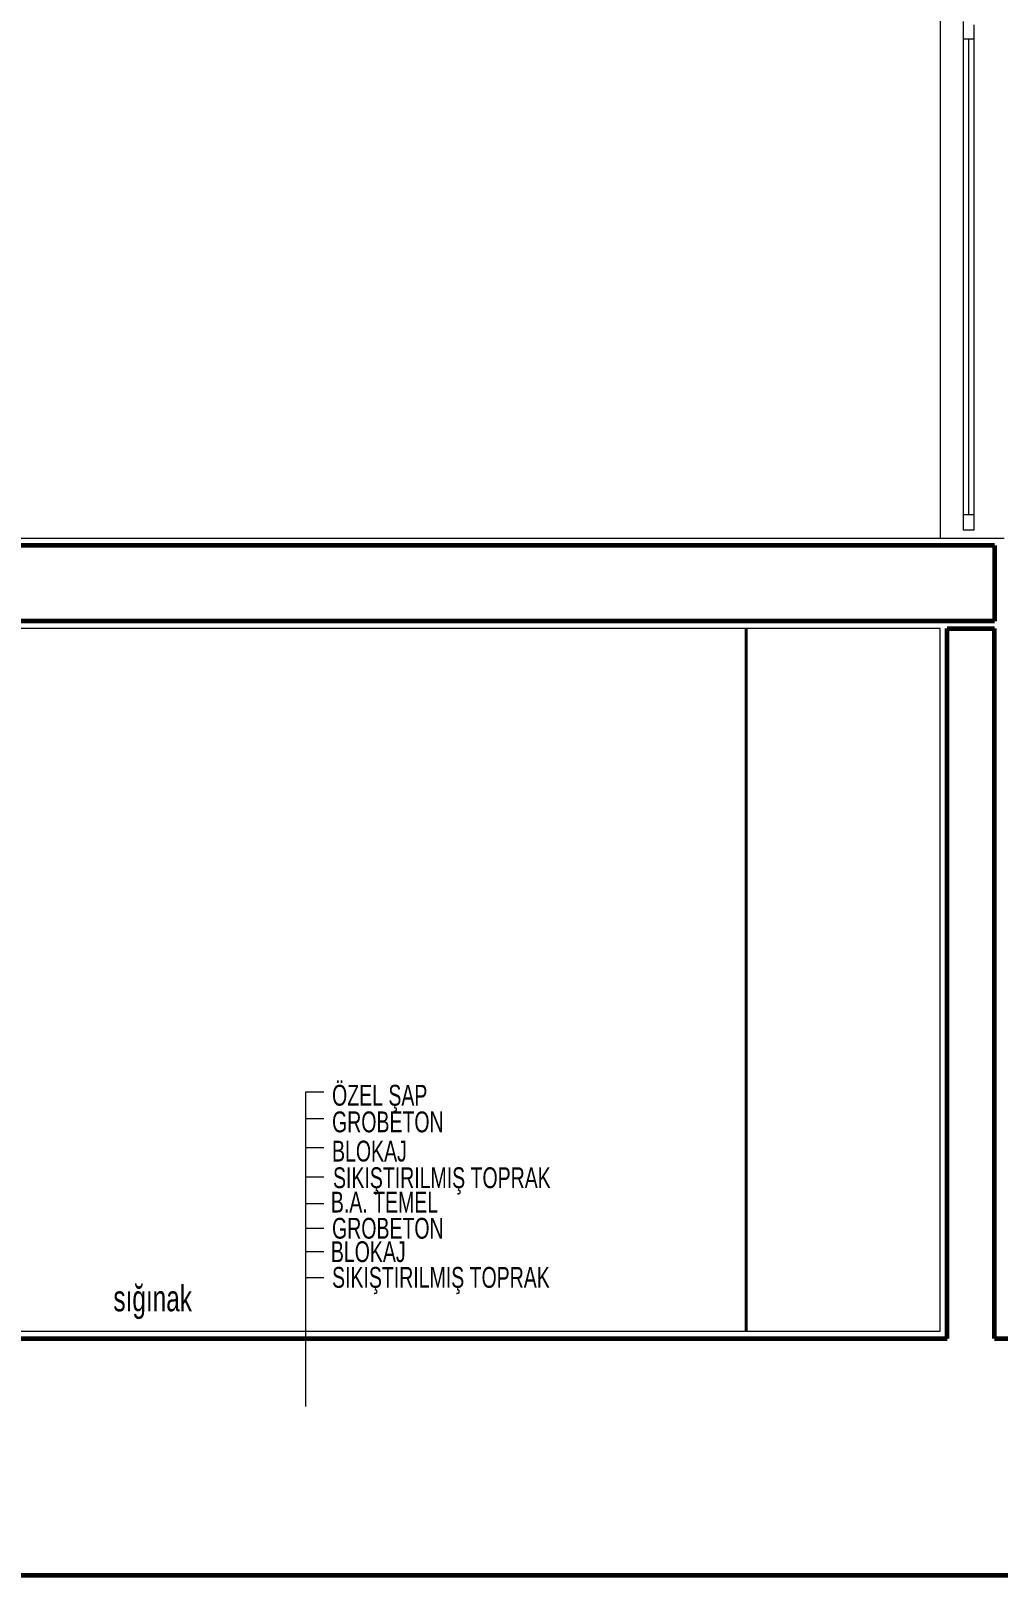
# Model space of a CAD drawing. Header units: millimetres. Extents: x 2016.56 to 2021.8, y 13721.83 to 13722.48.
# Drawn here: x 2019.1241 to 2019.2059, y 13721.8379 to 13721.9684 of the extents above; entities that cross this region are included whole.
import ezdxf

# ---------------------------------------------------------------- set-up
doc = ezdxf.new("R2010")
doc.units = ezdxf.units.MM
doc.layers.get('0').update_dxf_attribs({"lineweight": 20})
for name, color, linetype, lineweight in [('DUVAR', 4, 'Continuous', 40), ('kolon', 5, 'Continuous', 60), ('PENCERE', 3, 'Continuous', 13), ('SIVA', 7, 'Continuous', 20), ('TEXT', 7, 'Continuous', 20)]:
    doc.layers.add(name, color=color, linetype=linetype, lineweight=lineweight)
doc.styles.add('style3', font='GOTHIC.TTF', dxfattribs={"width": 0.7, "height": 11})

msp = doc.modelspace()

# ---------------------------------------------------------------- linework, layer by layer
for p, q in [((2019.20637, 13721.92554), (2019.08717, 13721.92554)), ((2019.11617, 13721.85854), (2019.20097, 13721.85854))]:
    msp.add_line(p, q)
at = {"ltscale": 0.5}
for p, q in [((2019.14733, 13721.87876), (2019.14733, 13721.85219)), ((2019.14888, 13721.87876), (2019.14733, 13721.87876)), ((2019.14888, 13721.87651), (2019.14733, 13721.87651)), ((2019.14888, 13721.87404), (2019.14733, 13721.87404)), ((2019.14888, 13721.87156), (2019.14733, 13721.87156)), ((2019.14888, 13721.86931), (2019.14733, 13721.86931)), ((2019.14888, 13721.86724), (2019.14733, 13721.86724)), ((2019.14888, 13721.86525), (2019.14733, 13721.86525)), ((2019.14888, 13721.86306), (2019.14733, 13721.86306))]:
    msp.add_line(p, q, dxfattribs=at)
at = {"layer": 'DUVAR'}
msp.add_line((2019.18457, 13721.85854), (2019.18457, 13721.91794), dxfattribs=at)
at = {"layer": 'kolon'}
for p, q in [((2019.20557, 13721.92494), (2019.08657, 13721.92494)), ((2019.20557, 13721.92494), (2019.20557, 13721.91854)), ((2019.20557, 13721.91854), (2019.10057, 13721.91854)), ((2019.20157, 13721.85794), (2019.20157, 13721.91794)), ((2019.20157, 13721.91794), (2019.20557, 13721.91794)), ((2019.20557, 13721.85794), (2019.20557, 13721.91794)), ((2019.08657, 13721.85794), (2019.20157, 13721.85794)), ((2019.20557, 13721.85794), (2019.22557, 13721.85794)), ((2018.89157, 13721.83794), (2019.22557, 13721.83794))]:
    msp.add_line(p, q, dxfattribs=at)
at = {"layer": 'PENCERE'}
for p, q in [((2019.20292, 13721.96924), (2019.20292, 13721.92624)), ((2019.20382, 13721.96894), (2019.20382, 13721.92624)), ((2019.20382, 13721.96774), (2019.20292, 13721.96774)), ((2019.20337, 13721.96774), (2019.20337, 13721.92754)), ((2019.20382, 13721.92754), (2019.20292, 13721.92754)), ((2019.20382, 13721.92624), (2019.20292, 13721.92624))]:
    msp.add_line(p, q, dxfattribs=at)
at = {"layer": 'SIVA'}
for p, q in [((2019.20097, 13722.00434), (2019.20097, 13721.92554)), ((2019.20097, 13721.91794), (2019.11617, 13721.91794)), ((2019.20097, 13721.85854), (2019.20097, 13721.91794))]:
    msp.add_line(p, q, dxfattribs=at)

# ---------------------------------------------------------------- texts
at = {"layer": 'TEXT', "style": 'style3', "width": 0.7}
for s, height, p in [('ÖZEL ŞAP', 0.00176, (2019.14958, 13721.87761)), ('GROBETON', 0.00176, (2019.14958, 13721.87536)), ('BLOKAJ', 0.00176, (2019.14958, 13721.87289)), ('SIKIŞTIRILMIŞ TOPRAK', 0.00176, (2019.14966, 13721.87064)), ('B.A. TEMEL', 0.00176, (2019.14948, 13721.86858)), ('GROBETON', 0.00176, (2019.14958, 13721.86637)), ('BLOKAJ', 0.00176, (2019.14948, 13721.86439)), ('SIKIŞTIRILMIŞ TOPRAK', 0.00176, (2019.14958, 13721.86222)), ('sığınak', 0.0022, (2019.1311, 13721.86023))]:
    msp.add_text(s, height=height, dxfattribs=at).set_placement(p)

doc.saveas('drawing.dxf')
